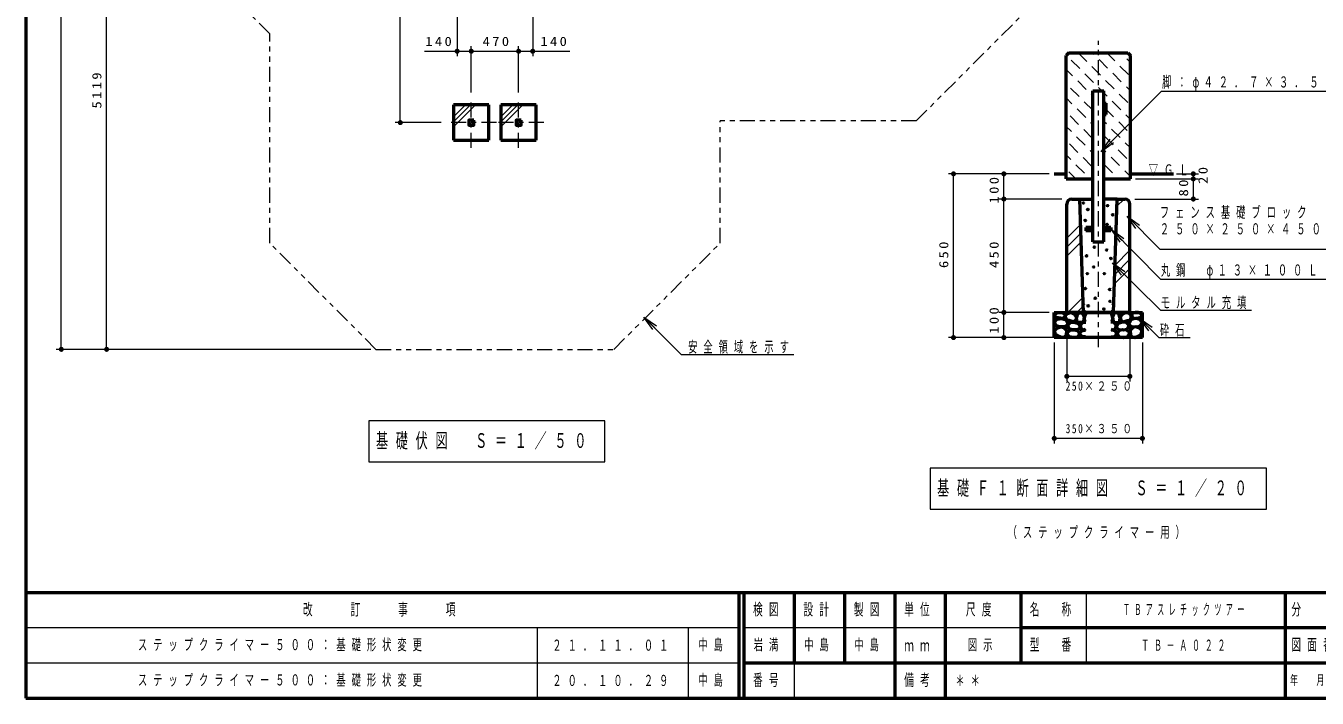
# Model space of a CAD drawing. Units: millimetres on the paper, scale 1:50, with parts at other scales. Extents: x -385 to 0, y -594 to 267.
# Drawn here: x -385 to -128.7, y -594 to -460.6 of the extents above; entities that cross this region are included whole.
import ezdxf

# ---------------------------------------------------------------- set-up
doc = ezdxf.new("R2010")
doc.units = ezdxf.units.MM
for name, pattern in [('USER1', [4.5, 2.5, -2]), ('USER2', [6, 3, -1, 1, -1]), ('USER3', [8, 3, -1, 1, -1, 1, -1])]:
    doc.linetypes.add(name, pattern=pattern)
doc.layers.add('LY_1', color=140, linetype='Continuous', lineweight=50)
doc.styles.add('ＭＳ ゴシック', font='')
doc.styles.get('ＭＳ ゴシック').set_extended_font_data('MS Gothic')

# ---------------------------------------------------------------- blocks, each defined once
blk = doc.blocks.new('filled_dot')
at = {"color": 0, "linetype": 'Continuous', "lineweight": -2, "const_width": 1.25}
blk.add_lwpolyline([(-0.625, 0, 1), (0.625, 0, 1)], format="xyb", close=True, dxfattribs=at)

msp = doc.modelspace()

# ---------------------------------------------------------------- linework, layer by layer
at = {"layer": 'LY_1', "color": 7}
for p, q in [((-385, -327), (-385, -594)), ((-180.864, -489.942), (-178.489, -489.942)), ((-165.739, -489.942), (-157.187, -489.942)), ((-385, -573), (0, -573)), ((-385, -594), (0, -594))]:
    msp.add_line(p, q, dxfattribs=at)
at = {"layer": 'LY_1', "color": 7, "lineweight": 13}
for p, q in [((-377.97, -524.772), (-377.97, -355.052)), ((-368.97, -524.772), (-368.97, -422.392)), ((-310.668, -479.772), (-310.668, -422.392)), ((-299.385, -428.392), (-299.385, -466.605)), ((-284.385, -428.392), (-284.385, -466.605)), ((-305.843, -465.605), (-296.585, -465.605)), ((-296.585, -473.772), (-296.585, -464.605)), ((-296.585, -465.605), (-287.185, -465.605)), ((-287.185, -473.772), (-287.185, -464.605)), ((-287.185, -465.605), (-277, -465.605)), ((-174.401, -467.652), (-176.098, -465.955)), ((-172.987, -466.238), (-173.283, -465.942)), ((-168.857, -467.539), (-170.454, -465.942)), ((-167.443, -466.125), (-167.626, -465.942)), ((-175.815, -469.066), (-177.512, -467.369)), ((-171.686, -470.367), (-173.383, -468.67)), ((-170.271, -468.953), (-171.968, -467.256)), ((-166.142, -470.254), (-167.839, -468.557)), ((-165.739, -467.829), (-166.425, -467.143)), ((-177.229, -470.481), (-178.489, -469.221)), ((-174.514, -473.196), (-176.211, -471.499)), ((-173.1, -471.782), (-174.797, -470.085)), ((-168.97, -473.083), (-170.667, -471.386)), ((-167.556, -471.669), (-169.253, -469.971)), ((-175.928, -474.61), (-177.625, -472.913)), ((-171.44, -473.442), (-172.082, -472.8)), ((-171.558, -485.549), (-159.561, -473.552)), ((-170.384, -474.497), (-171.044, -473.837)), ((-166.255, -475.798), (-167.952, -474.101)), ((-165.739, -473.486), (-166.538, -472.687)), ((-159.561, -473.552), (-126.467, -473.552)), ((-300.085, -478.636), (-297.721, -476.272)), ((-300.085, -479.625), (-296.731, -476.272)), ((-300.085, -480.615), (-295.741, -476.272)), ((-290.685, -478.636), (-288.321, -476.272)), ((-290.685, -479.625), (-287.331, -476.272)), ((-290.685, -480.615), (-286.341, -476.272)), ((-177.342, -476.024), (-178.489, -474.878)), ((-173.213, -477.325), (-174.91, -475.628)), ((-173.184, -474.526), (-173.496, -474.214)), ((-167.669, -477.212), (-169.366, -475.515)), ((-176.041, -480.154), (-177.738, -478.457)), ((-174.627, -478.74), (-176.324, -477.043)), ((-169.083, -478.626), (-170.544, -477.166)), ((-165.739, -479.142), (-166.651, -478.23)), ((-302.585, -479.772), (-311.668, -479.772)), ((-177.456, -481.568), (-178.489, -480.535)), ((-173.326, -482.869), (-175.023, -481.172)), ((-173.184, -480.183), (-173.609, -479.758)), ((-170.498, -480.041), (-170.944, -479.594)), ((-167.782, -482.756), (-169.479, -481.059)), ((-166.368, -481.342), (-168.065, -479.645)), ((-176.154, -485.698), (-177.851, -484)), ((-174.74, -484.283), (-176.437, -482.586)), ((-171.558, -485.549), (-169.79, -483.074)), ((-171.558, -485.549), (-169.436, -483.428)), ((-169.083, -483.781), (-171.558, -485.549)), ((-169.197, -484.17), (-170.894, -482.473)), ((-165.739, -484.799), (-166.764, -483.774)), ((-177.569, -487.112), (-178.489, -486.191)), ((-173.439, -488.413), (-175.136, -486.716)), ((-173.184, -485.84), (-173.722, -485.302)), ((-170.611, -485.584), (-170.944, -485.251)), ((-167.895, -488.3), (-169.592, -486.603)), ((-166.481, -486.885), (-168.178, -485.188)), ((-176.567, -490.942), (-177.965, -489.544)), ((-174.853, -489.827), (-176.55, -488.13)), ((-169.31, -489.714), (-170.944, -488.08)), ((-165.739, -490.456), (-166.877, -489.318)), ((-181.864, -489.942), (-201.864, -489.942)), ((-200.864, -522.442), (-200.864, -489.942)), ((-190.864, -494.942), (-190.864, -489.942)), ((-173.739, -490.942), (-173.835, -490.845)), ((-170.91, -490.942), (-170.944, -490.908)), ((-168.082, -490.942), (-168.291, -490.732)), ((-164.739, -490.942), (-152.261, -490.942)), ((-156.614, -489.942), (-152.261, -489.942)), ((-153.261, -489.942), (-153.261, -490.942)), ((-153.261, -490.942), (-153.261, -494.942)), ((-179.364, -494.942), (-191.864, -494.942)), ((-190.864, -517.442), (-190.864, -494.942)), ((-168.411, -496.338), (-167.014, -494.942)), ((-164.864, -494.942), (-152.261, -494.942)), ((-164.656, -500.816), (-166.412, -498.332)), ((-166.412, -498.332), (-163.946, -500.112)), ((-166.412, -498.332), (-164.301, -500.464)), ((-166.412, -498.332), (-159.907, -504.901)), ((-178.364, -502.7), (-175.695, -500.03)), ((-178.364, -504.496), (-175.637, -501.769)), ((-167.781, -503.495), (-169.533, -501.008)), ((-169.533, -501.008), (-167.069, -502.792)), ((-169.533, -501.008), (-167.425, -503.143)), ((-169.533, -501.008), (-159.799, -510.871)), ((-178.364, -506.292), (-175.579, -503.507)), ((-159.907, -504.901), (-126.907, -504.901)), ((-168.863, -509.9), (-165.864, -506.902)), ((-168.801, -508.042), (-165.864, -505.106)), ((-167.544, -510.044), (-169.331, -507.584)), ((-169.331, -507.584), (-166.842, -509.332)), ((-169.331, -507.584), (-167.193, -509.688)), ((-169.331, -507.584), (-159.802, -516.964)), ((-168.925, -511.758), (-165.864, -508.698)), ((-159.799, -510.871), (-126.697, -510.871)), ((-178.2, -517.442), (-175.215, -514.456)), ((-181.864, -517.442), (-191.864, -517.442)), ((-190.864, -522.442), (-190.864, -517.442)), ((-176.404, -517.442), (-175.157, -516.195)), ((-159.802, -516.964), (-141.724, -516.964)), ((-260.53, -520.843), (-262.298, -518.368)), ((-262.298, -518.368), (-259.823, -520.135)), ((-262.298, -518.368), (-260.177, -520.489)), ((-262.298, -518.368), (-254.89, -525.775)), ((-178.364, -518.442), (-178.364, -531.129)), ((-165.864, -518.442), (-165.864, -531.129)), ((-162.12, -521.107), (-163.886, -518.631)), ((-163.886, -518.631), (-161.412, -520.4)), ((-163.886, -518.631), (-161.766, -520.754)), ((-163.886, -518.631), (-160.103, -522.419)), ((-176.386, -522.442), (-201.864, -522.442)), ((-160.103, -522.419), (-153.899, -522.419)), ((-316.497, -524.772), (-378.97, -524.772)), ((-316.497, -524.772), (-369.97, -524.772)), ((-180.864, -523.442), (-180.864, -543.442)), ((-163.364, -523.442), (-163.364, -543.442)), ((-254.89, -525.775), (-232.551, -525.775)), ((-165.864, -530.129), (-178.364, -530.129)), ((-316.9, -538.972), (-316.9, -547.105)), ((-270.1, -538.972), (-316.9, -538.972)), ((-270.1, -547.105), (-270.1, -538.972)), ((-163.364, -542.442), (-180.864, -542.442)), ((-316.9, -547.105), (-270.1, -547.105)), ((-205.514, -548.375), (-205.514, -556.508)), ((-138.714, -548.375), (-205.514, -548.375)), ((-138.714, -556.508), (-138.714, -548.375)), ((-205.514, -556.508), (-138.714, -556.508)), ((-174.5, -573), (-174.5, -587)), ((-385, -580), (-243.5, -580)), ((-283.5, -580), (-283.5, -594)), ((-253.5, -580), (-253.5, -594)), ((-242.5, -580), (-187.5, -580)), ((-385, -587), (-243.5, -587)), ((-232.5, -587), (-232.5, -594))]:
    msp.add_line(p, q, dxfattribs=at)
at = {"layer": 'LY_1', "color": 7, "linetype": 'USER3', "lineweight": 13}
for p, q in [((-336.585, -462.137), (-359.97, -438.752)), ((-208.274, -479.442), (-187.829, -458.997)), ((-336.585, -503.683), (-336.585, -462.137)), ((-247.185, -503.683), (-247.185, -479.442)), ((-208.274, -479.442), (-247.185, -479.442)), ((-315.497, -524.772), (-336.585, -503.683)), ((-268.274, -524.772), (-247.185, -503.683)), ((-315.497, -524.772), (-268.274, -524.772))]:
    msp.add_line(p, q, dxfattribs=at)
at = {"layer": 'LY_1', "color": 7, "linetype": 'USER2', "lineweight": 13}
for p, q in [((-172.114, -524.361), (-172.114, -463.56)), ((-296.585, -484.772), (-296.585, -474.772)), ((-287.185, -484.772), (-287.185, -474.772)), ((-291.585, -479.772), (-301.585, -479.772)), ((-282.185, -479.772), (-292.185, -479.772))]:
    msp.add_line(p, q, dxfattribs=at)
at = {"layer": 'LY_1'}
for p, q in [((-177.989, -465.942), (-178.489, -466.442)), ((-178.489, -490.942), (-178.489, -466.442)), ((-177.989, -465.942), (-166.239, -465.942)), ((-166.239, -465.942), (-165.739, -466.442)), ((-165.739, -490.942), (-165.739, -466.442)), ((-173.184, -503.442), (-173.184, -473.442)), ((-173.184, -473.442), (-171.044, -473.442)), ((-171.044, -503.442), (-171.044, -473.442)), ((-300.085, -476.272), (-300.085, -483.272)), ((-293.085, -476.272), (-300.085, -476.272)), ((-293.085, -483.272), (-293.085, -476.272)), ((-290.685, -476.272), (-290.685, -483.272)), ((-283.685, -476.272), (-290.685, -476.272)), ((-283.685, -483.272), (-283.685, -476.272)), ((-171.044, -475.942), (-170.544, -475.942)), ((-170.544, -478.142), (-170.544, -475.942)), ((-171.044, -478.142), (-170.544, -478.142)), ((-300.085, -483.272), (-293.085, -483.272)), ((-290.685, -483.272), (-283.685, -483.272)), ((-178.489, -490.942), (-173.184, -490.942)), ((-171.044, -490.942), (-165.739, -490.942)), ((-178.364, -517.442), (-178.364, -495.942)), ((-177.364, -494.942), (-175.864, -494.942)), ((-175.864, -494.942), (-173.184, -494.942)), ((-175.864, -494.942), (-175.112, -517.541)), ((-168.364, -494.942), (-171.044, -494.942)), ((-169.114, -517.442), (-168.364, -494.942)), ((-168.364, -494.942), (-166.864, -494.942)), ((-165.864, -517.442), (-165.864, -495.942)), ((-174.614, -500.617), (-174.614, -501.267)), ((-173.184, -500.617), (-174.614, -500.617)), ((-173.184, -501.267), (-174.614, -501.267)), ((-169.614, -500.617), (-171.044, -500.617)), ((-169.614, -501.267), (-171.044, -501.267)), ((-169.614, -500.617), (-169.614, -501.267)), ((-173.184, -503.442), (-171.044, -503.442)), ((-180.864, -522.442), (-180.864, -517.442)), ((-180.864, -517.442), (-163.364, -517.442)), ((-165.864, -517.442), (-178.364, -517.442)), ((-163.364, -522.442), (-163.364, -517.442)), ((-163.364, -522.442), (-180.864, -522.442)), ((-243.5, -573), (-243.5, -594)), ((-242.5, -573), (-242.5, -594)), ((-232.5, -573), (-232.5, -587)), ((-222.5, -573), (-222.5, -587)), ((-212.5, -573), (-212.5, -594)), ((-202.5, -573), (-202.5, -587)), ((-187.5, -573), (-187.5, -587)), ((-135, -573), (-135, -594)), ((-187.5, -580), (-70, -580)), ((-242.5, -587), (0, -587)), ((-202.5, -587), (-202.5, -594))]:
    msp.add_line(p, q, dxfattribs=at)
at = {"layer": 'LY_1', "color": 7, "linetype": 'USER1', "lineweight": 13}
for p, q in [((-173.284, -490.942), (-173.284, -473.442)), ((-170.944, -490.942), (-170.944, -473.442))]:
    msp.add_line(p, q, dxfattribs=at)
at = {"layer": 'LY_1'}
for points in [[(-296.085, -479.272), (-297.085, -479.272), (-297.085, -480.272), (-296.085, -480.272)], [(-286.685, -479.272), (-287.685, -479.272), (-287.685, -480.272), (-286.685, -480.272)], [(-179.597, -518.617), (-180.514, -518.443), (-180.849, -517.848), (-180.068, -517.489), (-179.461, -517.452), (-178.755, -517.65), (-178.742, -518.307), (-179.114, -518.629)], [(-177.305, -519.273), (-177.9, -519.038), (-178.556, -518.889), (-178.656, -518.096), (-178.309, -517.675), (-177.59, -517.477), (-176.884, -517.774), (-176.463, -518.369), (-176.562, -519.013), (-176.983, -519.31)], [(-175.174, -519.397), (-175.633, -519.447), (-176.289, -519.471), (-176.438, -518.555), (-176.19, -517.724), (-175.633, -517.452), (-175.187, -517.638), (-174.902, -518.393), (-175.063, -519.149)], [(-169.054, -519.397), (-168.595, -519.447), (-167.939, -519.471), (-167.79, -518.555), (-168.038, -517.724), (-168.595, -517.452), (-169.041, -517.638), (-169.326, -518.393), (-169.165, -519.149)], [(-166.923, -519.273), (-166.328, -519.038), (-165.672, -518.889), (-165.572, -518.096), (-165.919, -517.675), (-166.638, -517.477), (-167.344, -517.774), (-167.765, -518.369), (-167.666, -519.013), (-167.245, -519.31)], [(-164.631, -518.617), (-163.714, -518.443), (-163.379, -517.848), (-164.16, -517.489), (-164.767, -517.452), (-165.473, -517.65), (-165.486, -518.307), (-165.114, -518.629)], [(-179.597, -520.289), (-180.365, -520.178), (-180.886, -519.459), (-180.291, -518.778), (-179.399, -518.654), (-178.519, -518.939), (-178.11, -519.744), (-178.693, -520.264)], [(-179.337, -522.408), (-180.043, -522.185), (-180.601, -521.788), (-180.824, -521.008), (-180.167, -520.475), (-179.543, -520.329), (-178.953, -520.438), (-178.408, -520.995), (-178.495, -521.912), (-178.817, -522.358)], [(-177.132, -520.884), (-177.813, -520.76), (-178.21, -519.979), (-177.726, -519.434), (-176.983, -519.36), (-176.054, -519.645), (-175.682, -520.413), (-176.19, -520.822)], [(-167.096, -520.884), (-166.415, -520.76), (-166.018, -519.979), (-166.502, -519.434), (-167.245, -519.36), (-168.174, -519.645), (-168.546, -520.413), (-168.038, -520.822)], [(-164.631, -520.289), (-163.863, -520.178), (-163.342, -519.459), (-163.937, -518.778), (-164.829, -518.654), (-165.709, -518.939), (-166.118, -519.744), (-165.535, -520.264)], [(-164.891, -522.408), (-164.185, -522.185), (-163.627, -521.788), (-163.404, -521.008), (-164.061, -520.475), (-164.685, -520.329), (-165.275, -520.438), (-165.82, -520.995), (-165.733, -521.912), (-165.411, -522.358)], [(-177.095, -522.42), (-177.875, -522.259), (-178.346, -521.504), (-177.788, -520.971), (-176.921, -520.921), (-176.24, -521.008), (-175.818, -521.739), (-176.314, -522.359)], [(-167.133, -522.42), (-166.353, -522.259), (-165.882, -521.504), (-166.44, -520.971), (-167.307, -520.921), (-167.988, -521.008), (-168.41, -521.739), (-167.914, -522.359)]]:
    msp.add_lwpolyline(points, close=True, dxfattribs=at)
for points in [[(-174.629, -517.613), (-174.889, -518.183), (-174.939, -518.84), (-174.815, -519.224), (-174.654, -519.286)], [(-169.599, -517.613), (-169.339, -518.183), (-169.289, -518.84), (-169.413, -519.224), (-169.574, -519.286)], [(-174.641, -520.747), (-175.025, -520.983), (-175.583, -520.586), (-175.62, -519.88), (-175.236, -519.447), (-174.617, -519.409)], [(-169.587, -520.747), (-169.202, -520.983), (-168.645, -520.586), (-168.608, -519.88), (-168.992, -519.447), (-169.611, -519.409)], [(-174.641, -522.309), (-175.323, -522.284), (-175.818, -521.813), (-175.595, -521.193), (-174.976, -520.983), (-174.641, -520.946)], [(-169.587, -522.309), (-168.905, -522.284), (-168.41, -521.813), (-168.633, -521.193), (-169.252, -520.983), (-169.587, -520.946)]]:
    msp.add_lwpolyline(points, dxfattribs=at)
for centre in [(-175.081, -495.716), (-174.201, -497.029), (-170.286, -496.243), (-174.717, -499.197), (-169.243, -498.06), (-170.38, -499.995), (-172.91, -504.482), (-174.456, -506.228), (-170.441, -505.056), (-169.618, -506.727), (-174.307, -509.745), (-173.035, -508.423), (-170.94, -509.745), (-174.69, -512.71), (-172.731, -514.626), (-169.839, -512.894), (-169.776, -515.23), (-175.105, -515.811), (-174.882, -517.228), (-174.132, -516.145), (-171.007, -516.776), (-169.346, -517.228), (-169.123, -515.811)]:
    msp.add_circle(centre, 0.05, dxfattribs=at)
for centre, start, end in [((-177.364, -495.942), 90, 180), ((-166.864, -495.942), 0, 90)]:
    msp.add_arc(centre, 1, start, end, dxfattribs=at)

# ---------------------------------------------------------------- block references
at = {"layer": 'LY_1', "color": 7, "lineweight": 13, "xscale": 0.4, "yscale": 0.4}
for p in [(-299.385, -465.605), (-296.585, -465.605), (-287.185, -465.605), (-178.364, -530.129), (-180.864, -542.442)]:
    msp.add_blockref('filled_dot', p, dxfattribs=at)
for p, rotation in [((-296.585, -465.605), 180), ((-287.185, -465.605), 180), ((-284.385, -465.605), 180), ((-310.668, -479.772), 90), ((-200.864, -489.942), 270), ((-190.864, -489.942), 270), ((-153.261, -489.942), 270), ((-153.261, -490.942), 270), ((-153.261, -490.942), 90), ((-190.864, -494.942), 270), ((-190.864, -494.942), 90), ((-153.261, -494.942), 90), ((-190.864, -517.442), 270), ((-190.864, -517.442), 90), ((-200.864, -522.442), 90), ((-190.864, -522.442), 90), ((-377.97, -524.772), 90), ((-368.97, -524.772), 90), ((-165.864, -530.129), 180), ((-163.364, -542.442), 180)]:
    msp.add_blockref('filled_dot', p, dxfattribs=dict(at, rotation=rotation))

# ---------------------------------------------------------------- texts
at = {"layer": 'LY_1', "color": 7, "style": 'ＭＳ ゴシック'}
for s, insert, char_height, attachment_point in [('\\T1.33;\\W1.15;140', (-302.843, -464.605), 1.833, 8), ('\\T1.33;\\W1.15;470', (-291.47, -464.605), 1.833, 8), ('\\T1.33;\\W1.15;140', (-280, -464.605), 1.833, 8), ('\\T1.63;\\W0.6;脚：φ４２．７×３．５', (-159.467, -473.402), 2.199, 7), ('\\T1.64;\\W0.6;▽ＧＬ', (-162.114, -490.442), 2.199, 7), ('\\T1.64;\\W0.6;フェンス基礎ブロック', (-159.907, -496.451), 2.199, 1), ('\\T1.64;\\W0.6;２５０×２５０×４５０', (-159.907, -499.751), 2.199, 1), ('\\T1.63;\\W0.6;丸鋼\u3000φ１３×１００Ｌ', (-159.697, -510.721), 2.199, 7), ('\\T1.64;\\W0.6;モルタル充填', (-159.724, -516.814), 2.199, 7), ('\\T1.64;\\W0.6;砕石', (-159.899, -522.269), 2.199, 7), ('\\T1.64;\\W0.6;安全領域を示す', (-253.551, -525.625), 2.199, 7), ('\\T1.32;\\W0.75;250×２５０', (-171.706, -531.129), 1.833, 2), ('\\T1.32;\\W0.75;350×３５０', (-171.706, -541.442), 1.833, 8), ('\\T1.64;\\W0.6;基礎伏図\u3000Ｓ＝１／５０', (-315.5, -543.039), 2.933, 4), ('\\T1.64;\\W0.6;基礎Ｆ１断面詳細図\u3000Ｓ＝１／２０', (-204.114, -552.442), 2.933, 4), ('\\T1.64;\\W0.6;（ステップクライマー用）', (-190.114, -561.194), 2.199, 4), ('\\T1.64;\\W0.6;改\u3000\u3000訂\u3000\u3000事\u3000\u3000項', (-314.25, -576.5), 2.346, 5), ('\\T1.64;\\W0.6;検図', (-237.5, -576.5), 2.346, 5), ('\\T1.64;\\W0.6;設計', (-227.5, -576.5), 2.346, 5), ('\\T1.64;\\W0.6;製図', (-217.5, -576.5), 2.346, 5), ('\\T1.64;\\W0.6;単位', (-207.5, -576.5), 2.346, 5), ('\\T1.64;\\W0.6;尺度', (-195.25, -576.5), 2.346, 5), ('\\T1.64;\\W0.6;名\u3000称', (-181, -576.5), 2.346, 5), ('\\T1.64;\\W0.45;ＴＢアスレチックツアー', (-154.75, -576.5), 2.199, 5), ('\\T1.64;\\W0.6;分\u3000\u3000類', (-127.5, -576.5), 2.346, 5), ('\\T1.64;\\W0.6;ステップクライマー５００：基礎形状変更', (-362.75, -583.5), 2.199, 4), ('\\T1.64;\\W0.6;２１．１１．０１', (-280.5, -583.5), 2.199, 4), ('\\T1.64;\\W0.6;中島', (-251.5, -583.5), 2.199, 4), ('\\T1.64;\\W0.6;岩満', (-237.5, -583.5), 2.199, 5), ('\\T1.64;\\W0.6;中島', (-230.5, -583.5), 2.199, 4), ('\\T1.64;\\W0.6;中島', (-217.5, -583.5), 2.199, 5), ('\\T1.64;\\W0.6;ｍｍ', (-207.5, -583.5), 2.346, 5), ('\\T1.64;\\W0.6;図示', (-198, -583.5), 2.199, 4), ('\\T1.64;\\W0.6;型\u3000番', (-181, -583.5), 2.346, 5), ('\\T1.64;\\W0.5;ＴＢ－Ａ０２２', (-154.75, -583.5), 2.199, 5), ('\\T1.64;\\W0.6;図面番号', (-127.5, -583.5), 2.346, 5), ('\\T1.64;\\W0.6;ステップクライマー５００：基礎形状変更', (-362.75, -590.5), 2.199, 4), ('\\T1.64;\\W0.6;２０．１０．２９', (-280.5, -590.5), 2.199, 4), ('\\T1.64;\\W0.6;中島', (-251.5, -590.5), 2.199, 4), ('\\T1.64;\\W0.6;番号', (-237.5, -590.5), 2.346, 5), ('\\T1.64;\\W0.6;備考', (-207.5, -590.5), 2.346, 5), ('\\T1.64;\\W0.6;＊＊', (-200.5, -590.5), 2.199, 4), ('\\T1.64;\\W0.6;＊＊', (-200.5, -590.5), 2.199, 4), ('\\T1.64;\\W0.6;年\u3000月\u3000日', (-127.5, -590.5), 1.906, 5)]:
    msp.add_mtext(s, dxfattribs=dict(at, insert=insert, char_height=char_height, attachment_point=attachment_point))
at = {"layer": 'LY_1', "color": 7, "char_height": 1.833, "rotation": 90, "style": 'ＭＳ ゴシック'}
for s, insert, attachment_point in [('\\T1.33;\\W1.15;5119', (-369.97, -473.16), 8), ('\\T1.34;\\W1.15;20', (-152.261, -490.014), 2), ('\\T1.33;\\W1.15;100', (-191.864, -492.962), 8), ('\\T1.34;\\W1.15;80', (-154.261, -492.514), 8), ('\\T1.33;\\W1.15;650', (-201.864, -505.777), 8), ('\\T1.33;\\W1.15;450', (-191.864, -505.777), 8), ('\\T1.33;\\W1.15;100', (-191.864, -518.81), 8)]:
    msp.add_mtext(s, dxfattribs=dict(at, insert=insert, attachment_point=attachment_point))

doc.saveas('drawing.dxf')
